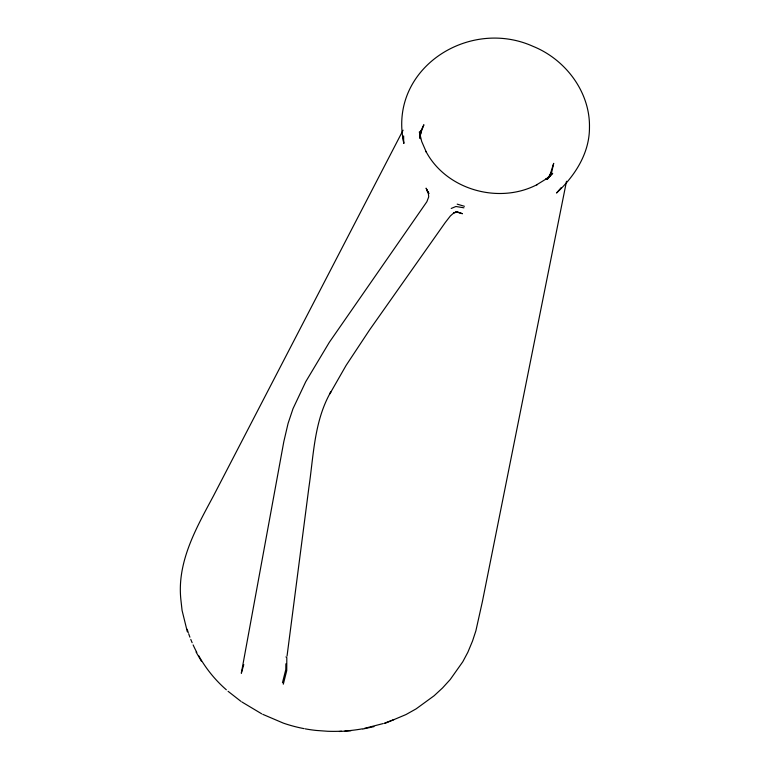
<?xml version="1.0" encoding="UTF-8"?>
<svg xmlns="http://www.w3.org/2000/svg" width="770" height="770" viewBox="0 0 770 770"><rect width="100%" height="100%" fill="white"/><g stroke="black" fill="none" stroke-linecap="round" stroke-linejoin="round"><path stroke-width="1.16" d="M285.872 663.798L285.805 669.534L282.455 682.759M420.112 137.599L420.083 133.316L420.439 138.716L420.122 136.165M403.644 135.944L403.663 143.201L403.172 137.079M420.064 138.523L420.295 134.558L420.122 136.425M287.037 656.117L308.943 487.035C313.669 454.945 314.208 420.921 330.792 391.978L329.849 393.817L346.134 365.355L369.59 329.897L445.185 222.636L450.402 215.918L454.435 212.385L453.684 212.992L457.823 211.875L456.206 211.663M420.025 137.252L421.382 130.38L420.449 133.865L423.885 124.74L420.054 132.681M551.243 174.174L553.688 163.356L549.818 175.541L551.445 172.307L547.345 179.285L550.819 174.424L547.037 179.333M566.508 181.277L482.395 601.582L475.87 630.861L472.53 641.025L467.852 652.257L462.78 661.776L450.229 679.515L442.538 687.957L434.145 695.734L416.118 708.872L406.002 714.55L385.019 723.376M283.312 684.193L286.738 670.574L286.815 657.628L285.949 656.916M243.782 664.577L241.318 673.259L283.822 441.614L288.076 423.433L293.014 408.668L305.748 381.708L329.358 342.255L426.859 201.74L428.707 196.889L428.312 192.847L426.089 188.149L428.697 193.568M403.076 130.197L213.415 496.005C196.35 527.893 176.917 561.686 180.844 599.378L182.086 610.475L187.341 631.795M561.272 187.543L556.537 193.001C574.844 176.003 589.579 153.278 589.464 127.474C590.224 91.948 565.392 59.367 533.032 46.344C468.006 16.998 387.349 69.772 403.904 143.451M547.672 178.505L550.752 174.944L547.162 178.881L552.706 173.356L545.574 179.448L546.662 178.65L536.613 184.829L537.325 184.492C499.162 204.608 446.253 189.949 425.916 151.344L426.253 151.998L421.7 141.478L419.381 131.834L419.756 133.797M451.22 208.458L455.917 206.495L463.954 207.813M384.288 723.232L393.836 719.632M383.19 723.559L364.364 728.401M362.68 729.065L373.989 726.62M339.426 731.5L351.005 730.711M457.188 204.137L464.406 206.283M456.398 211.856L462.414 213.704L455.83 211.615M262.772 714.329L283.331 723.117A135.741 123.027 8.9 0 0 304.063 728.632M261.694 713.819L241.867 701.961M240.943 701.364L228.055 691.287M226.341 689.795C215.215 680.103 205.783 668.437 198.612 655.54M427.485 191.682L428.755 193.318M428.649 192.741L426.686 189.949L428.717 193.713M196.061 652.026L201.519 661.401M196.812 652.44A150.352 136.261 8.9 0 1 193.116 644.904M192.153 642.719A150.352 136.261 8.9 0 1 190.777 639.398M189.911 637.165A150.352 136.261 8.9 0 1 188.689 633.797M188.294 632.671A150.352 136.261 8.9 0 1 187.197 629.263M305.17 728.844A135.741 123.027 8.9 0 0 316.316 730.451L327.693 731.269A150.679 136.559 8.9 0 0 341.505 731.192M362.121 728.882A150.679 136.559 8.9 0 1 344.96 730.99"/></g></svg>
